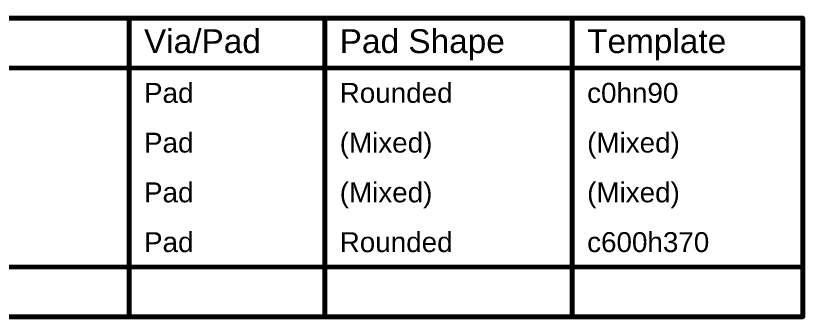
# Model space of a CAD drawing. Header units: inches. Extents: x -1 to 214, y -2 to 213.
# Drawn here: x 8.321 to 10.7, y 0.395 to 1.31 of the extents above; entities that cross this region are included whole.
import ezdxf

# ---------------------------------------------------------------- set-up
doc = ezdxf.new("R2010")
doc.units = ezdxf.units.IN
doc.header["$MEASUREMENT"] = 0
doc.layers.add('Drill Drawing', color=1, linetype='Continuous')
doc.styles.add('Arial', font='', dxfattribs={"height": 0.2})
doc.styles.get('Arial').set_extended_font_data('Arial')

msp = doc.modelspace()

# ---------------------------------------------------------------- linework, layer by layer
at = {"layer": 'Drill Drawing'}
for points in [[(3.6925, 1.3025, 0.015, 0.015, 0), (10.6926, 1.3025, 0.015, 0.015, 0)], [(8.6621, 0.4025, 0.015, 0.015, 0), (8.6621, 1.3025, 0.015, 0.015, 0)], [(9.252, 0.4025, 0.015, 0.015, 0), (9.252, 1.3025, 0.015, 0.015, 0)], [(9.9978, 0.4025, 0.015, 0.015, 0), (9.9978, 1.3025, 0.015, 0.015, 0)], [(10.6926, 0.4025, 0.015, 0.015, 0), (10.6926, 1.3025, 0.015, 0.015, 0)], [(3.6925, 1.1525, 0.015, 0.015, 0), (10.6926, 1.1525, 0.015, 0.015, 0)], [(3.6925, 0.5525, 0.015, 0.015, 0), (10.6926, 0.5525, 0.015, 0.015, 0)], [(3.6925, 0.4025, 0.015, 0.015, 0), (10.6926, 0.4025, 0.015, 0.015, 0)]]:
    msp.add_lwpolyline(points, format="xyseb", dxfattribs=at)
for points in [[(8.6584, 1.3025, 0.0075, 0.0075, 1), (8.6659, 1.3025, 0.0075, 0.0075, 1)], [(9.2482, 1.3025, 0.0075, 0.0075, 1), (9.2557, 1.3025, 0.0075, 0.0075, 1)], [(9.994, 1.3025, 0.0075, 0.0075, 1), (10.0015, 1.3025, 0.0075, 0.0075, 1)], [(10.6889, 1.3025, 0.0075, 0.0075, 1), (10.6964, 1.3025, 0.0075, 0.0075, 1)], [(10.6889, 1.3025, 0.0075, 0.0075, 1), (10.6964, 1.3025, 0.0075, 0.0075, 1)], [(10.6889, 1.1525, 0.0075, 0.0075, 1), (10.6964, 1.1525, 0.0075, 0.0075, 1)], [(10.6889, 0.5525, 0.0075, 0.0075, 1), (10.6964, 0.5525, 0.0075, 0.0075, 1)], [(8.6584, 0.4025, 0.0075, 0.0075, 1), (8.6659, 0.4025, 0.0075, 0.0075, 1)], [(9.2482, 0.4025, 0.0075, 0.0075, 1), (9.2557, 0.4025, 0.0075, 0.0075, 1)], [(9.994, 0.4025, 0.0075, 0.0075, 1), (10.0015, 0.4025, 0.0075, 0.0075, 1)], [(10.6889, 0.4025, 0.0075, 0.0075, 1), (10.6964, 0.4025, 0.0075, 0.0075, 1)], [(10.6889, 0.4025, 0.0075, 0.0075, 1), (10.6964, 0.4025, 0.0075, 0.0075, 1)]]:
    msp.add_lwpolyline(points, format="xyseb", close=True, dxfattribs=at)

# ---------------------------------------------------------------- texts
at = {"layer": 'Drill Drawing', "style": 'Arial'}
for s, height, p in [('Via/Pad', 0.072, (8.7071, 1.1975)), ('Pad Shape', 0.072, (9.297, 1.1975)), ('Template', 0.072, (10.0428, 1.1975)), ('Pad', 0.06, (8.7071, 1.0475)), ('Rounded', 0.06, (9.297, 1.0475)), ('c0hn90', 0.06, (10.0428, 1.0475)), ('Pad', 0.06, (8.7071, 0.8975)), ('(Mixed)', 0.06, (9.297, 0.8975)), ('(Mixed)', 0.06, (10.0428, 0.8975)), ('Pad', 0.06, (8.7071, 0.7475)), ('(Mixed)', 0.06, (9.297, 0.7475)), ('(Mixed)', 0.06, (10.0428, 0.7475)), ('Pad', 0.06, (8.7071, 0.5975)), ('Rounded', 0.06, (9.297, 0.5975)), ('c600h370', 0.06, (10.0428, 0.5975))]:
    msp.add_text(s, height=height, dxfattribs=at).set_placement(p)

doc.saveas('drawing.dxf')
